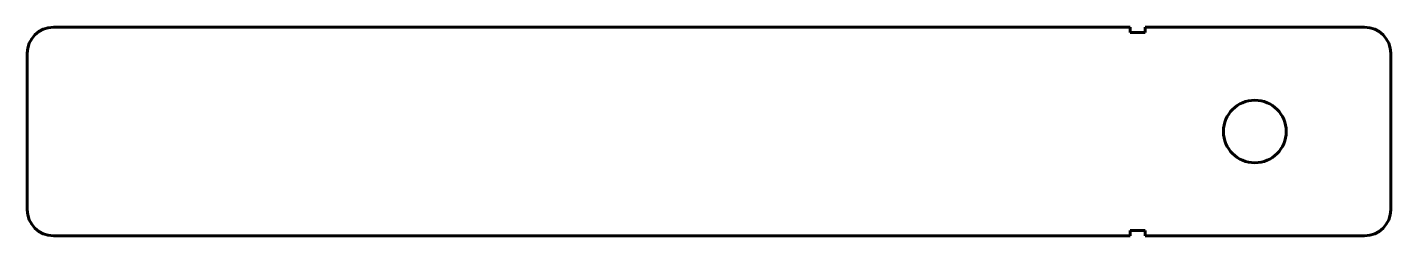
# Model space of a CAD drawing. Header units: millimetres. Extents: x -65 to 196, y 0 to 40.
import ezdxf

# ---------------------------------------------------------------- set-up
doc = ezdxf.new("R2010")
doc.units = ezdxf.units.MM
doc.linetypes.add('K5LT_BASIC', pattern=[0])

msp = doc.modelspace()

# ---------------------------------------------------------------- linework, layer by layer
at = {"color": 150, "linetype": 'K5LT_BASIC', "lineweight": 60, "true_color": 0x0080ff}
for p, q in [((-60, 40), (146, 40)), ((146, 40), (146, 39)), ((148.83, 40), (190.83, 40)), ((148.83, 39), (148.83, 40)), ((146, 39), (148.83, 39)), ((-65, 5), (-65, 35)), ((195.83, 5), (195.83, 35)), ((-60, 0), (146, 0)), ((146, 1), (146, 0)), ((146, 1), (148.83, 1)), ((148.83, 0), (148.83, 1)), ((148.83, 0), (190.83, 0))]:
    msp.add_line(p, q, dxfattribs=at)
msp.add_circle((169.83, 20), 6, dxfattribs=at)
for centre, start, end in [((-60, 35), 90, 180), ((190.83, 35), 0, 90), ((-60, 5), 180, 270), ((190.83, 5), 270, 0)]:
    msp.add_arc(centre, 5, start, end, dxfattribs=at)

doc.saveas('drawing.dxf')
